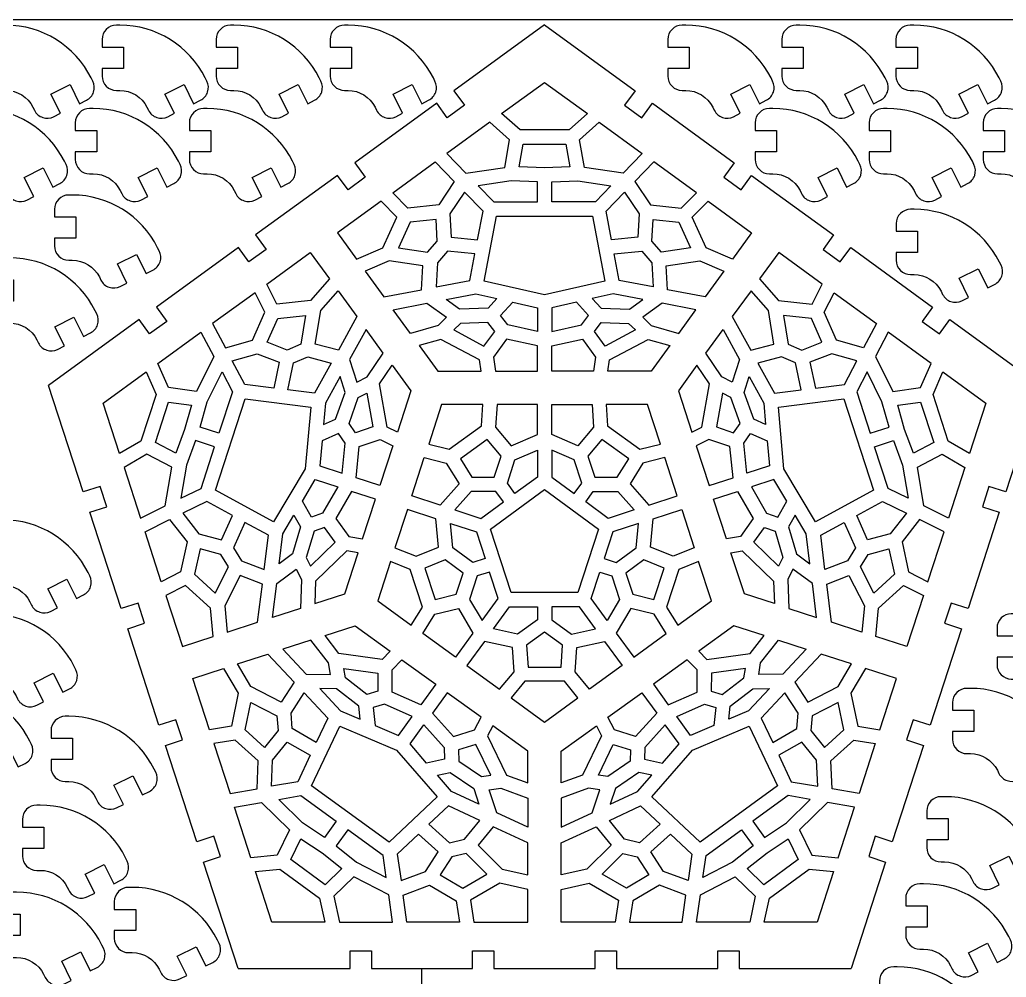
# Model space of a CAD drawing. Header units: millimetres. Extents: x 28 to 498, y 28 to 298.
# Drawn here: x 169.2 to 307.6, y 163.7 to 298 of the extents above; entities that cross this region are included whole.
import ezdxf

# ---------------------------------------------------------------- set-up
doc = ezdxf.new("R2010")
doc.units = ezdxf.units.MM

msp = doc.modelspace()

# ---------------------------------------------------------------- linework, layer by layer
msp.add_line((225.6, 162.42), (225.6, 164.91))
for points in [[(497.77, 297.98), (27.77, 297.98), (27.77, 27.98), (497.77, 27.98)], [(239.36, 282.53), (236.78, 284.82), (242.8, 289.19), (248.82, 284.82), (246.24, 282.53)], [(231.77, 276.47), (237.21, 277.28), (237.9, 281.16), (235.13, 283.61), (229.1, 279.23)], [(253.83, 276.47), (248.39, 277.28), (247.71, 281.16), (250.48, 283.61), (256.51, 279.23)], [(239.25, 277.35), (239.82, 280.53), (245.78, 280.53), (246.35, 277.35), (242.8, 277.19)], [(227.95, 272), (223.64, 271.56), (221.5, 273.71), (227.46, 278.05), (230.13, 275.29)], [(257.65, 272), (261.96, 271.56), (264.1, 273.71), (258.14, 278.05), (255.47, 275.29)], [(241.8, 275.24), (238.12, 275.39), (233.49, 274.7), (235.68, 272.45), (241.8, 272.45)], [(243.8, 275.24), (247.48, 275.39), (252.11, 274.7), (249.93, 272.45), (243.8, 272.45)], [(234.17, 271.13), (231.56, 273.82), (229.53, 270.78), (229.71, 267.49), (233.41, 267.1)], [(251.43, 271.13), (254.04, 273.82), (256.07, 270.78), (255.89, 267.49), (252.19, 267.1)], [(222.07, 270.3), (219.86, 272.52), (213.75, 268.08), (216.43, 264.39), (220.13, 265.99)], [(263.53, 270.3), (265.74, 272.52), (271.85, 268.08), (269.17, 264.39), (265.47, 265.99)], [(223.94, 269.58), (222.33, 266.01), (226.39, 265.38), (227.73, 266.94), (227.58, 269.95)], [(236.08, 270.45), (249.52, 270.45), (251.25, 261.34), (242.8, 259.41), (234.35, 261.34)], [(261.66, 269.58), (263.27, 266.01), (259.22, 265.38), (257.87, 266.94), (258.03, 269.95)], [(205.26, 258.09), (203.83, 260.88), (209.94, 265.32), (212.63, 261.63), (209.96, 258.6)], [(227.76, 263.91), (227.58, 260.51), (232.33, 261.43), (233.04, 265.13), (229.17, 265.54)], [(257.84, 263.91), (258.02, 260.51), (253.27, 261.43), (252.57, 265.13), (256.43, 265.54)], [(280.34, 258.09), (281.77, 260.88), (275.66, 265.32), (272.97, 261.63), (275.64, 258.6)], [(225.73, 263.46), (221.01, 264.19), (217.64, 262.73), (220.27, 259.1), (225.56, 260.12)], [(259.87, 263.46), (264.59, 264.19), (267.97, 262.73), (265.33, 259.1), (260.05, 260.12)], [(201.83, 253.03), (203.58, 256.99), (202.2, 259.69), (196.23, 255.36), (198.03, 251.96)], [(210.64, 252.49), (211.4, 257.21), (213.83, 259.97), (216.47, 256.34), (213.87, 251.63)], [(236.11, 258.88), (234.87, 257.52), (230.89, 257.4), (229, 258.75), (233.17, 259.56)], [(249.49, 258.88), (250.73, 257.52), (254.71, 257.4), (256.61, 258.75), (252.43, 259.56)], [(274.96, 252.49), (274.2, 257.21), (271.77, 259.97), (269.13, 256.34), (271.74, 251.63)], [(283.77, 253.03), (282.02, 256.99), (283.41, 259.69), (289.37, 255.36), (287.57, 251.96)], [(229.03, 256.27), (227.86, 255.12), (223.98, 254), (221.57, 257.32), (226.28, 258.23)], [(237.63, 255.18), (236.63, 256.48), (238.34, 258.37), (241.8, 257.58), (241.8, 254.28)], [(247.97, 255.18), (248.97, 256.48), (247.26, 258.37), (243.8, 257.58), (243.8, 254.28)], [(256.57, 256.27), (257.74, 255.12), (261.63, 254), (264.03, 257.32), (259.32, 258.23)], [(205.37, 256.09), (209.26, 256.51), (208.61, 252.47), (206.71, 251.66), (203.89, 252.75)], [(280.24, 256.09), (276.34, 256.51), (276.99, 252.47), (278.89, 251.66), (281.71, 252.75)], [(234.3, 252.21), (235.81, 254.27), (234.85, 255.52), (231.01, 255.4), (230.06, 254.47)], [(251.3, 252.21), (249.79, 254.27), (250.76, 255.52), (254.6, 255.4), (255.54, 254.47)], [(196.4, 250.77), (193.95, 245.85), (190.05, 246.39), (188.57, 249.79), (194.6, 254.17)], [(216.46, 247.13), (217.91, 247.89), (220.17, 251.24), (217.77, 254.55), (215.45, 250.35)], [(269.14, 247.13), (267.69, 247.89), (265.43, 251.24), (267.84, 254.55), (270.16, 250.35)], [(289.21, 250.77), (291.65, 245.85), (295.55, 246.39), (297.03, 249.79), (291.01, 254.17)], [(233.9, 248.7), (233.68, 250.27), (228.27, 253.16), (225.23, 252.28), (227.83, 248.7)], [(235.64, 250.66), (235.93, 248.7), (241.8, 248.7), (241.8, 252.23), (237.48, 253.17)], [(249.96, 250.66), (249.68, 248.7), (243.8, 248.7), (243.8, 252.23), (248.12, 253.17)], [(251.7, 248.7), (251.93, 250.27), (257.33, 253.16), (260.38, 252.28), (257.77, 248.7)], [(200.74, 246.83), (198.98, 250.15), (202.5, 251.14), (205.58, 249.96), (204.8, 246.32)], [(209.58, 250.71), (212.87, 249.83), (210.53, 245.59), (206.79, 246.06), (207.6, 249.87)], [(276.02, 250.71), (272.73, 249.83), (275.07, 245.59), (278.81, 246.06), (278, 249.87)], [(284.86, 246.83), (286.62, 250.15), (283.1, 251.14), (280.03, 249.96), (280.8, 246.32)], [(222.15, 240.16), (220.72, 240.86), (219.65, 246.9), (221.42, 249.52), (224.03, 245.94)], [(263.45, 240.16), (264.88, 240.86), (265.95, 246.9), (264.18, 249.52), (261.57, 245.94)], [(186.16, 238.88), (183.19, 237.14), (180.89, 244.21), (186.91, 248.58), (188.29, 245.43)], [(194.47, 240.85), (195.46, 244.4), (197.55, 248.59), (199.02, 245.81), (197.12, 239.99)], [(211.78, 241.21), (213.46, 241.97), (214.81, 245.71), (214.11, 247.93), (212.05, 244.21)], [(273.82, 241.21), (272.14, 241.97), (270.8, 245.71), (271.49, 247.93), (273.55, 244.21)], [(291.13, 240.85), (290.14, 244.4), (288.05, 248.59), (286.59, 245.81), (288.48, 239.99)], [(297.32, 245.43), (298.69, 248.58), (304.71, 244.21), (302.41, 237.14), (299.44, 238.88)], [(218.69, 240.87), (216.27, 240.07), (215.37, 241.37), (216.67, 244.99), (217.85, 245.6)], [(266.91, 240.87), (269.33, 240.07), (270.23, 241.37), (268.93, 244.99), (267.75, 245.6)], [(191.06, 237.18), (188.2, 238.7), (190.05, 244.37), (193.25, 243.93), (192.3, 240.5)], [(196.64, 232.03), (200.79, 244.81), (209.99, 243.64), (209.22, 235.01), (204.77, 227.57)], [(233.95, 241.02), (234.14, 244), (228.34, 244), (226.55, 238.48), (229.44, 237.75)], [(235.94, 240.82), (238.12, 238.22), (241.8, 239.81), (241.8, 244), (236.14, 244)], [(249.66, 240.82), (247.48, 238.22), (243.8, 239.81), (243.8, 244), (249.46, 244)], [(256.16, 237.75), (259.05, 238.48), (257.26, 244), (251.46, 244), (251.65, 241.02)], [(284.81, 244.81), (288.96, 232.03), (280.83, 227.57), (276.38, 235.01), (275.61, 243.64)], [(292.35, 243.93), (295.55, 244.37), (297.4, 238.7), (294.54, 237.18), (293.3, 240.5)], [(214.84, 238.62), (213.91, 239.97), (211.58, 238.93), (211.26, 235.4), (214.4, 234.37)], [(270.77, 238.62), (271.69, 239.97), (274.02, 238.93), (274.34, 235.4), (271.2, 234.37)], [(193.85, 238.95), (192.57, 235.5), (191.79, 230.88), (194.61, 232.26), (196.51, 238.09)], [(219.75, 239.11), (221.53, 238.24), (219.71, 232.65), (216.35, 233.74), (216.8, 238.14)], [(232.61, 233.81), (235.74, 233.81), (236.71, 236.79), (234.75, 239.13), (230.99, 236.4)], [(248.89, 236.79), (249.86, 233.81), (252.99, 233.81), (254.61, 236.4), (250.85, 239.13)], [(265.85, 239.11), (264.08, 238.24), (265.89, 232.65), (269.25, 233.74), (268.8, 238.14)], [(291.75, 238.95), (293.03, 235.5), (293.81, 230.88), (290.99, 232.26), (289.1, 238.09)], [(189.58, 229.79), (190.49, 235.21), (187.02, 237.06), (183.82, 235.19), (186.13, 228.1)], [(238.64, 231.53), (237.58, 232.99), (238.64, 236.27), (241.8, 237.63), (241.8, 233.82)], [(246.96, 231.53), (248.02, 232.99), (246.96, 236.27), (243.8, 237.63), (243.8, 233.82)], [(296.02, 229.79), (295.11, 235.21), (298.59, 237.06), (301.78, 235.19), (299.48, 228.1)], [(229.02, 235.79), (230.81, 232.91), (228.16, 229.9), (224.18, 231.2), (225.93, 236.58)], [(256.59, 235.79), (254.79, 232.91), (257.44, 229.9), (261.42, 231.2), (259.67, 236.58)], [(211.64, 228.78), (210.09, 228.23), (208.82, 230.45), (210.64, 233.49), (213.79, 232.47)], [(273.96, 228.78), (275.51, 228.23), (276.78, 230.45), (274.96, 233.49), (271.82, 232.47)], [(215.33, 225.49), (217.28, 225.16), (219.09, 230.75), (215.73, 231.84), (213.51, 228.02)], [(237.02, 230.35), (235.96, 231.81), (232.51, 231.81), (230.23, 229.23), (233.86, 228.05)], [(242.8, 232.08), (250.39, 226.56), (247.49, 217.64), (238.11, 217.64), (235.21, 226.56)], [(248.58, 230.35), (249.64, 231.81), (253.09, 231.81), (255.37, 229.23), (251.74, 228.05)], [(270.27, 225.49), (268.32, 225.16), (266.51, 230.75), (269.87, 231.84), (272.09, 228.02)], [(195.41, 230.42), (192.04, 228.77), (194.3, 225.9), (197.48, 225.05), (199, 228.45)], [(290.19, 230.42), (293.57, 228.77), (291.3, 225.9), (288.12, 225.05), (286.61, 228.45)], [(207.65, 228.48), (208.56, 226.88), (207.44, 223.06), (205.58, 221.67), (206.1, 225.9)], [(224.77, 222.74), (227.92, 224.01), (227.54, 228), (223.56, 229.3), (221.81, 223.92)], [(260.83, 222.74), (257.68, 224.01), (258.06, 228), (262.04, 229.3), (263.79, 223.92)], [(277.96, 228.48), (277.04, 226.88), (278.16, 223.06), (280.02, 221.67), (279.5, 225.9)], [(192.65, 224.77), (191.74, 220.54), (189.03, 219.17), (186.75, 226.18), (190.2, 227.87)], [(200.28, 222.09), (203.46, 220.87), (204.06, 225.68), (200.76, 227.49), (199.17, 223.94)], [(234.45, 222.43), (232.73, 221.87), (229.94, 223.9), (229.62, 227.33), (233.24, 226.15)], [(251.15, 222.43), (252.87, 221.87), (255.66, 223.9), (255.99, 227.33), (252.36, 226.15)], [(285.32, 222.09), (282.14, 220.87), (281.54, 225.68), (284.85, 227.49), (286.43, 223.94)], [(292.95, 224.77), (293.87, 220.54), (296.57, 219.17), (298.85, 226.18), (295.4, 227.87)], [(213.44, 224.7), (211.95, 226.77), (210.46, 226.24), (209.38, 222.55), (209.97, 221.36)], [(272.16, 224.7), (273.66, 226.77), (275.14, 226.24), (276.22, 222.55), (275.63, 221.36)], [(193.71, 220.22), (196.61, 217.58), (198.46, 221.24), (197.4, 223), (194.48, 223.79)], [(216.65, 223.24), (215.08, 223.51), (210.67, 219.26), (210.56, 216.09), (214.78, 217.46)], [(268.95, 223.24), (270.52, 223.51), (274.93, 219.26), (275.04, 216.09), (270.83, 217.46)], [(291.89, 220.22), (288.99, 217.58), (287.14, 221.24), (288.2, 223), (291.12, 223.79)], [(223.97, 220.9), (221.2, 222.01), (219.4, 216.49), (224.1, 213.08), (225.69, 215.61)], [(230.41, 217.41), (231.38, 220.38), (228.85, 222.22), (226.02, 221.08), (227.45, 216.67)], [(256.75, 222.22), (254.22, 220.38), (255.19, 217.41), (258.15, 216.67), (259.59, 221.08)], [(259.91, 215.61), (261.51, 213.08), (266.2, 216.49), (264.41, 222.01), (261.63, 220.9)], [(207.95, 220.94), (208.68, 219.48), (208.54, 215.43), (204.64, 214.17), (205.24, 218.93)], [(235.07, 220.53), (233.35, 219.97), (232.28, 216.69), (234.03, 213.73), (236.27, 216.81)], [(250.54, 220.53), (252.25, 219.97), (253.32, 216.69), (251.57, 213.73), (249.33, 216.81)], [(277.65, 220.94), (276.93, 219.48), (277.06, 215.43), (280.96, 214.17), (280.37, 218.93)], [(200.09, 220.03), (197.93, 215.77), (198.28, 212.1), (202.54, 213.49), (203.21, 218.83)], [(285.51, 220.03), (287.67, 215.77), (287.32, 212.1), (283.06, 213.49), (282.39, 218.83)], [(192.45, 218.66), (189.65, 217.24), (191.99, 210.06), (196.33, 211.47), (195.95, 215.48)], [(293.15, 218.66), (295.95, 217.24), (293.61, 210.06), (289.27, 211.47), (289.65, 215.48)], [(227.42, 214.6), (230.71, 215.42), (232.75, 211.97), (230.29, 208.58), (225.72, 211.91)], [(241.8, 215.64), (241.8, 213.83), (239.01, 211.8), (235.65, 212.56), (237.89, 215.64)], [(243.8, 215.64), (243.8, 213.83), (246.59, 211.8), (249.95, 212.56), (247.71, 215.64)], [(258.18, 214.6), (254.89, 215.42), (252.85, 211.97), (255.31, 208.58), (259.88, 211.91)], [(221.14, 209.42), (220.03, 208.28), (213.96, 209.12), (212.01, 211.62), (216.23, 212.99)], [(245.33, 210.25), (242.8, 212.09), (240.27, 210.25), (240.48, 207.2), (245.12, 207.2)], [(264.46, 209.42), (265.57, 208.28), (271.64, 209.12), (273.59, 211.62), (269.37, 212.99)], [(212.75, 206.16), (212.48, 207.77), (209.99, 210.96), (206.1, 209.7), (209.37, 206.19)], [(238.52, 206.53), (238.29, 209.92), (234.37, 210.79), (231.91, 207.41), (236.49, 204.08)], [(247.08, 206.53), (247.31, 209.92), (251.23, 210.79), (253.69, 207.41), (249.11, 204.08)], [(272.85, 206.16), (273.12, 207.77), (275.61, 210.96), (279.5, 209.7), (276.23, 206.19)], [(205.85, 202.28), (201.61, 204.46), (199.73, 207.63), (204, 209.02), (207.67, 205.09)], [(279.75, 202.28), (284, 204.46), (285.87, 207.63), (281.6, 209.02), (277.93, 205.09)], [(221.4, 206.82), (222.78, 208.23), (227.53, 204.78), (225.45, 201.92), (221.41, 203.7)], [(264.21, 206.82), (262.82, 208.23), (258.07, 204.78), (260.15, 201.92), (264.19, 203.7)], [(198.87, 198.9), (195.78, 198.4), (193.44, 205.59), (197.78, 207), (199.83, 203.53)], [(219.4, 206.35), (219.41, 203.8), (217.89, 203.35), (214.86, 205.7), (214.64, 207.01)], [(266.2, 206.35), (266.19, 203.8), (267.71, 203.35), (270.75, 205.7), (270.97, 207.01)], [(286.73, 198.9), (289.83, 198.4), (292.16, 205.59), (287.82, 207), (285.77, 203.53)], [(240.02, 205.2), (238.11, 202.9), (242.8, 199.49), (247.49, 202.9), (245.58, 205.2)], [(207.23, 200.72), (209.08, 203.58), (212.39, 200.04), (210.78, 196.64), (207.41, 198.58)], [(216.94, 199.89), (216.74, 201.72), (213.59, 204.15), (211.26, 204.17), (214.17, 201.07)], [(232.98, 198.4), (233.9, 200.15), (229.15, 203.6), (227.07, 200.74), (230.02, 197.45)], [(252.62, 198.4), (251.7, 200.15), (256.45, 203.6), (258.53, 200.74), (255.58, 197.45)], [(268.66, 199.89), (268.86, 201.72), (272.01, 204.15), (274.34, 204.17), (271.43, 201.07)], [(278.37, 200.72), (276.52, 203.58), (273.21, 200.04), (274.82, 196.64), (278.19, 198.58)], [(200.81, 198.38), (201.6, 202.21), (205.25, 200.34), (205.43, 198.29), (203.53, 195.94)], [(284.79, 198.38), (284, 202.21), (280.35, 200.34), (280.17, 198.29), (282.07, 195.94)], [(220.35, 201.99), (218.77, 201.52), (219.05, 198.98), (222.31, 197.59), (224.25, 200.26)], [(265.26, 201.99), (266.83, 201.52), (266.56, 198.98), (263.29, 197.59), (261.35, 200.26)], [(220.99, 182.64), (210.12, 190.55), (214.08, 198.93), (222.05, 195.53), (227.75, 189)], [(228.71, 195.91), (228.76, 194.27), (226.26, 193.74), (223.93, 196.42), (225.87, 199.09)], [(235.54, 198.96), (234.8, 197.55), (237.47, 192.04), (240.45, 190.96), (240.45, 195.39)], [(250.07, 198.96), (250.81, 197.55), (248.13, 192.04), (245.15, 190.96), (245.15, 195.39)], [(256.89, 195.91), (256.84, 194.27), (259.34, 193.74), (261.68, 196.42), (259.73, 199.09)], [(275.48, 190.55), (264.61, 182.64), (257.85, 189), (263.56, 195.53), (271.53, 198.93)], [(202.63, 194.07), (199.4, 196.96), (196.4, 196.48), (198.68, 189.46), (202.46, 190.12)], [(208.18, 191.12), (204.48, 190.48), (204.63, 194.13), (206.7, 196.68), (209.92, 194.82)], [(277.42, 191.12), (281.12, 190.48), (280.97, 194.13), (278.9, 196.68), (275.68, 194.82)], [(282.98, 194.07), (286.2, 196.96), (289.2, 196.48), (286.92, 189.46), (283.14, 190.12)], [(233.15, 196.35), (230.72, 195.58), (230.77, 194), (233.94, 191.83), (235.26, 192.03)], [(252.45, 196.35), (254.88, 195.58), (254.83, 194), (251.66, 191.83), (250.35, 192.03)], [(227.77, 192.02), (229.57, 192.39), (232.86, 190.15), (233.6, 187.95), (229.75, 189.75)], [(257.83, 192.02), (256.03, 192.39), (252.74, 190.15), (252, 187.95), (255.85, 189.75)], [(235.03, 189.97), (236.65, 190.21), (240.45, 188.83), (240.45, 184.74), (236.1, 186.77)], [(250.57, 189.97), (248.95, 190.21), (245.15, 188.83), (245.15, 184.74), (249.5, 186.77)], [(211.93, 183.31), (208.86, 185.35), (205.52, 188.63), (208.61, 189.17), (213.57, 185.57)], [(273.67, 183.31), (276.74, 185.35), (280.08, 188.63), (276.99, 189.17), (272.03, 185.57)], [(203.09, 188.2), (207.02, 184.36), (205.29, 180.81), (201.61, 180.45), (199.3, 187.54)], [(231.57, 183.04), (233.71, 185.69), (229.32, 187.74), (226.58, 185.16), (229.47, 182.56)], [(254.04, 183.04), (251.89, 185.69), (256.28, 187.74), (259.02, 185.16), (256.13, 182.56)], [(282.51, 188.2), (278.59, 184.36), (280.31, 180.81), (283.99, 180.45), (286.3, 187.54)], [(213.55, 182.14), (216.44, 179.84), (220.59, 177.68), (220.14, 180.79), (215.19, 184.39)], [(233.47, 182.22), (236.86, 178.85), (240.45, 178.05), (240.45, 182.53), (235.58, 184.81)], [(252.13, 182.22), (248.74, 178.85), (245.15, 178.05), (245.15, 182.53), (250.02, 184.81)], [(272.05, 182.14), (269.17, 179.84), (265.01, 177.68), (265.46, 180.79), (270.41, 184.39)], [(214.37, 178.93), (212.04, 176.68), (207.21, 180.19), (208.63, 183.1), (211.59, 181.14)], [(222.14, 180.98), (222.67, 177.26), (226.09, 178.53), (227.89, 181.29), (225.12, 183.78)], [(263.46, 180.98), (262.93, 177.26), (259.51, 178.53), (257.71, 181.29), (260.48, 183.78)], [(276.97, 183.1), (278.39, 180.19), (273.56, 176.68), (271.23, 178.93), (274.01, 181.14)], [(231.32, 176.21), (234.72, 178.15), (231.81, 181.05), (229.81, 180.58), (228.16, 178.05)], [(254.28, 176.21), (250.88, 178.15), (253.79, 181.05), (255.79, 180.58), (257.44, 178.05)], [(211.24, 174.79), (211.98, 171.43), (204.54, 171.43), (202.24, 178.51), (205.67, 178.84)], [(279.94, 178.84), (283.36, 178.51), (281.06, 171.43), (273.62, 171.43), (274.36, 174.79)], [(220.94, 175.24), (216.06, 177.78), (213.23, 175.05), (214.03, 171.43), (221.48, 171.43)], [(264.67, 175.24), (269.54, 177.78), (272.37, 175.05), (271.58, 171.43), (264.12, 171.43)], [(226.66, 176.61), (230.4, 174.43), (230.87, 171.43), (223.5, 171.43), (222.96, 175.23)], [(232.41, 174.53), (232.9, 171.43), (240.45, 171.43), (240.45, 176), (236.52, 176.88)], [(253.19, 174.53), (252.71, 171.43), (245.15, 171.43), (245.15, 176), (249.08, 176.88)], [(258.94, 176.61), (255.2, 174.43), (254.73, 171.43), (262.1, 171.43), (262.64, 175.23)]]:
    msp.add_lwpolyline(points, close=True)
for points in [[(167.23, 297.22), (166.73, 297.22, 0.414214), (164.73, 295.22), (164.73, 294.14), (167.73, 294.14), (167.73, 291.15), (164.73, 291.15), (164.73, 290.07, 0.414214), (166.73, 288.07), (167.23, 288.07, -0.284103), (171.02, 285.72), (171.24, 285.28, 0.414214), (173.93, 284.38), (174.89, 284.87), (173.55, 287.55), (176.23, 288.89), (177.57, 286.2), (178.53, 286.69, 0.414214), (179.43, 289.37), (179.2, 289.82, 0.284103), (167.23, 297.22)], [(183.23, 297.22), (182.73, 297.22, 0.414214), (180.73, 295.22), (180.73, 294.14), (183.73, 294.14), (183.73, 291.15), (180.73, 291.15), (180.73, 290.07, 0.414214), (182.73, 288.07), (183.23, 288.07, -0.284103), (187.02, 285.72), (187.24, 285.28, 0.414214), (189.93, 284.38), (190.89, 284.87), (189.55, 287.55), (192.23, 288.89), (193.57, 286.2), (194.53, 286.69, 0.414214), (195.43, 289.37), (195.2, 289.82, 0.284103), (183.23, 297.22)], [(199.23, 297.22), (198.73, 297.22, 0.414214), (196.73, 295.22), (196.73, 294.14), (199.73, 294.14), (199.73, 291.15), (196.73, 291.15), (196.73, 290.07, 0.414214), (198.73, 288.07), (199.23, 288.07, -0.284103), (203.02, 285.72), (203.24, 285.28, 0.414214), (205.93, 284.38), (206.89, 284.87), (205.55, 287.55), (208.23, 288.89), (209.57, 286.2), (210.53, 286.69, 0.414214), (211.43, 289.37), (211.2, 289.82, 0.284103), (199.23, 297.22)], [(215.23, 297.22), (214.73, 297.22, 0.414214), (212.73, 295.22), (212.73, 294.14), (215.73, 294.14), (215.73, 291.15), (212.73, 291.15), (212.73, 290.07, 0.414214), (214.73, 288.07), (215.23, 288.07, -0.284103), (219.02, 285.72), (219.24, 285.28, 0.414214), (221.93, 284.38), (222.89, 284.87), (221.55, 287.55), (224.23, 288.89), (225.57, 286.2), (226.53, 286.69, 0.414214), (227.43, 289.37), (227.2, 289.82, 0.284103), (215.23, 297.22)], [(262.6, 297.22), (262.1, 297.22, 0.414214), (260.1, 295.22), (260.1, 294.14), (263.1, 294.14), (263.1, 291.15), (260.1, 291.15), (260.1, 290.07, 0.414214), (262.1, 288.07), (262.6, 288.07, -0.284103), (266.39, 285.72), (266.62, 285.28, 0.414214), (269.3, 284.38), (270.26, 284.87), (268.92, 287.55), (271.6, 288.89), (272.94, 286.2), (273.91, 286.69, 0.414214), (274.8, 289.37), (274.58, 289.82, 0.284103), (262.6, 297.22)], [(278.6, 297.22), (278.1, 297.22, 0.414214), (276.1, 295.22), (276.1, 294.14), (279.1, 294.14), (279.1, 291.15), (276.1, 291.15), (276.1, 290.07, 0.414214), (278.1, 288.07), (278.6, 288.07, -0.284103), (282.39, 285.72), (282.62, 285.28, 0.414214), (285.3, 284.38), (286.26, 284.87), (284.92, 287.55), (287.6, 288.89), (288.94, 286.2), (289.91, 286.69, 0.414214), (290.8, 289.37), (290.58, 289.82, 0.284103), (278.6, 297.22)], [(294.6, 297.22), (294.1, 297.22, 0.414214), (292.1, 295.22), (292.1, 294.14), (295.1, 294.14), (295.1, 291.15), (292.1, 291.15), (292.1, 290.07, 0.414214), (294.1, 288.07), (294.6, 288.07, -0.284103), (298.39, 285.72), (298.62, 285.28, 0.414214), (301.3, 284.38), (302.26, 284.87), (300.92, 287.55), (303.6, 288.89), (304.94, 286.2), (305.91, 286.69, 0.414214), (306.8, 289.37), (306.58, 289.82, 0.284103), (294.6, 297.22)], [(163.47, 285.53), (162.97, 285.53, 0.414214), (160.97, 283.53), (160.97, 282.45), (163.97, 282.45), (163.97, 279.46), (160.97, 279.46), (160.97, 278.38, 0.414214), (162.97, 276.38), (163.47, 276.38, -0.284103), (167.26, 274.04), (167.49, 273.59, 0.414214), (170.17, 272.69), (171.14, 273.18), (169.79, 275.86), (172.47, 277.2), (173.81, 274.51), (174.78, 275, 0.414214), (175.67, 277.68), (175.45, 278.13, 0.284103), (163.47, 285.53)], [(179.47, 285.53), (178.97, 285.53, 0.414214), (176.97, 283.53), (176.97, 282.45), (179.97, 282.45), (179.97, 279.46), (176.97, 279.46), (176.97, 278.38, 0.414214), (178.97, 276.38), (179.47, 276.38, -0.284103), (183.26, 274.04), (183.49, 273.59, 0.414214), (186.17, 272.69), (187.14, 273.18), (185.79, 275.86), (188.47, 277.2), (189.81, 274.51), (190.78, 275, 0.414214), (191.67, 277.68), (191.45, 278.13, 0.284103), (179.47, 285.53)], [(195.47, 285.53), (194.97, 285.53, 0.414214), (192.97, 283.53), (192.97, 282.45), (195.97, 282.45), (195.97, 279.46), (192.97, 279.46), (192.97, 278.38, 0.414214), (194.97, 276.38), (195.47, 276.38, -0.284103), (199.26, 274.04), (199.49, 273.59, 0.414214), (202.17, 272.69), (203.14, 273.18), (201.79, 275.86), (204.47, 277.2), (205.81, 274.51), (206.78, 275, 0.414214), (207.67, 277.68), (207.45, 278.13, 0.284103), (195.47, 285.53)], [(274.85, 285.53), (274.35, 285.53, 0.414214), (272.35, 283.53), (272.35, 282.45), (275.35, 282.45), (275.35, 279.46), (272.35, 279.46), (272.35, 278.38, 0.414214), (274.35, 276.38), (274.85, 276.38, -0.284103), (278.64, 274.04), (278.86, 273.59, 0.414214), (281.54, 272.69), (282.51, 273.18), (281.17, 275.86), (283.84, 277.2), (285.18, 274.51), (286.15, 275, 0.414214), (287.04, 277.68), (286.82, 278.13, 0.284103), (274.85, 285.53)], [(290.85, 285.53), (290.35, 285.53, 0.414214), (288.35, 283.53), (288.35, 282.45), (291.35, 282.45), (291.35, 279.46), (288.35, 279.46), (288.35, 278.38, 0.414214), (290.35, 276.38), (290.85, 276.38, -0.284103), (294.64, 274.04), (294.86, 273.59, 0.414214), (297.54, 272.69), (298.51, 273.18), (297.17, 275.86), (299.84, 277.2), (301.18, 274.51), (302.15, 275, 0.414214), (303.04, 277.68), (302.82, 278.13, 0.284103), (290.85, 285.53)], [(306.85, 285.53), (306.35, 285.53, 0.414214), (304.35, 283.53), (304.35, 282.45), (307.35, 282.45), (307.35, 279.46), (304.35, 279.46), (304.35, 278.38, 0.414214), (306.35, 276.38), (306.85, 276.38, -0.284103), (310.64, 274.04), (310.86, 273.59, 0.414214), (313.54, 272.69), (314.51, 273.18), (313.17, 275.86), (315.84, 277.2), (317.18, 274.51), (318.15, 275, 0.414214), (319.04, 277.68), (318.82, 278.13, 0.284103), (306.85, 285.53)], [(176.55, 273.4), (176.05, 273.4, 0.414214), (174.05, 271.4), (174.05, 270.32), (177.05, 270.32), (177.05, 267.33), (174.05, 267.33), (174.05, 266.25, 0.414214), (176.05, 264.25), (176.55, 264.25, -0.284103), (180.34, 261.91), (180.56, 261.47, 0.414214), (183.25, 260.57), (184.21, 261.05), (182.87, 263.74), (185.55, 265.07), (186.89, 262.39), (187.85, 262.87, 0.414214), (188.75, 265.56), (188.52, 266, 0.284103), (176.55, 273.4)], [(294.64, 271.4), (294.14, 271.4, 0.414214), (292.14, 269.4), (292.14, 268.32), (295.14, 268.32), (295.14, 265.33), (292.14, 265.33), (292.14, 264.25, 0.414214), (294.14, 262.25), (294.64, 262.25, -0.284103), (298.43, 259.91), (298.65, 259.46, 0.414214), (301.34, 258.57), (302.3, 259.05), (300.96, 261.73), (303.64, 263.07), (304.98, 260.39), (305.94, 260.87, 0.414214), (306.84, 263.55), (306.62, 264, 0.284103), (294.64, 271.4)], [(167.79, 264.58), (167.29, 264.58, 0.414214), (165.29, 262.58), (165.29, 261.5), (168.29, 261.5), (168.29, 258.51), (165.29, 258.51), (165.29, 257.43, 0.414214), (167.29, 255.43), (167.79, 255.43, -0.284103), (171.58, 253.09), (171.8, 252.64, 0.414214), (174.48, 251.75), (175.45, 252.23), (174.11, 254.91), (176.78, 256.25), (178.12, 253.57), (179.09, 254.05, 0.414214), (179.99, 256.73), (179.76, 257.18, 0.284103), (167.79, 264.58)], [(166.8, 227.84), (166.3, 227.84, 0.414214), (164.3, 225.84), (164.3, 224.76), (167.3, 224.76), (167.3, 221.77), (164.3, 221.77), (164.3, 220.69, 0.414214), (166.3, 218.69), (166.8, 218.69, -0.284103), (170.59, 216.35), (170.82, 215.9, 0.414214), (173.5, 215.01), (174.47, 215.49), (173.13, 218.17), (175.8, 219.51), (177.14, 216.83), (178.11, 217.31, 0.414214), (179, 219.99), (178.78, 220.44, 0.284103), (166.8, 227.84)], [(164.86, 214.67), (164.36, 214.67, 0.414214), (162.36, 212.67), (162.36, 211.59), (165.36, 211.59), (165.36, 208.6), (162.36, 208.6), (162.36, 207.52, 0.414214), (164.36, 205.52), (164.86, 205.52, -0.284103), (168.65, 203.18), (168.87, 202.73, 0.414214), (171.56, 201.84), (172.52, 202.32), (171.18, 205), (173.85, 206.34), (175.2, 203.66), (176.16, 204.14, 0.414214), (177.06, 206.82), (176.83, 207.27, 0.284103), (164.86, 214.67)], [(308.78, 214.67), (308.28, 214.67, 0.414214), (306.28, 212.67), (306.28, 211.59), (309.28, 211.59), (309.28, 208.6), (306.28, 208.6), (306.28, 207.52, 0.414214), (308.28, 205.52), (308.78, 205.52, -0.284103), (312.57, 203.18), (312.8, 202.73, 0.414214), (315.48, 201.84), (316.45, 202.32), (315.1, 205), (317.78, 206.34), (319.12, 203.66), (320.09, 204.14, 0.414214), (320.98, 206.82), (320.76, 207.27, 0.284103), (308.78, 214.67)], [(158.62, 204.21), (158.12, 204.21, 0.414214), (156.12, 202.21), (156.12, 201.13), (159.12, 201.13), (159.12, 198.14), (156.12, 198.14), (156.12, 197.06, 0.414214), (158.12, 195.06), (158.62, 195.06, -0.284103), (162.41, 192.72), (162.63, 192.27, 0.414214), (165.31, 191.38), (166.28, 191.86), (164.94, 194.54), (167.61, 195.88), (168.95, 193.2), (169.92, 193.68, 0.414214), (170.81, 196.36), (170.59, 196.81, 0.284103), (158.62, 204.21)], [(302.54, 204.21), (302.04, 204.21, 0.414214), (300.04, 202.21), (300.04, 201.13), (303.04, 201.13), (303.04, 198.14), (300.04, 198.14), (300.04, 197.06, 0.414214), (302.04, 195.06), (302.54, 195.06, -0.284103), (306.33, 192.72), (306.55, 192.27, 0.414214), (309.24, 191.38), (310.2, 191.86), (308.86, 194.54), (311.54, 195.88), (312.88, 193.2), (313.84, 193.68, 0.414214), (314.74, 196.36), (314.52, 196.81, 0.284103), (302.54, 204.21)], [(176.06, 200.29), (175.56, 200.29, 0.414214), (173.56, 198.29), (173.56, 197.21), (176.56, 197.21), (176.56, 194.22), (173.56, 194.22), (173.56, 193.14, 0.414214), (175.56, 191.14), (176.06, 191.14, -0.284103), (179.85, 188.8), (180.07, 188.35, 0.414214), (182.76, 187.46), (183.72, 187.94), (182.38, 190.63), (185.05, 191.96), (186.4, 189.28), (187.36, 189.76, 0.414214), (188.26, 192.45), (188.03, 192.89, 0.284103), (176.06, 200.29)], [(298.93, 189.02), (298.43, 189.02, 0.414214), (296.43, 187.02), (296.43, 185.94), (299.43, 185.94), (299.43, 182.95), (296.43, 182.95), (296.43, 181.87, 0.414214), (298.43, 179.87), (298.93, 179.87, -0.284103), (302.72, 177.53), (302.94, 177.08, 0.414214), (305.63, 176.19), (306.59, 176.67), (305.25, 179.35), (307.93, 180.69), (309.27, 178.01), (310.23, 178.49, 0.414214), (311.13, 181.17), (310.91, 181.62, 0.284103), (298.93, 189.02)], [(172.05, 187.84), (171.55, 187.84, 0.414214), (169.55, 185.84), (169.55, 184.76), (172.55, 184.76), (172.55, 181.77), (169.55, 181.77), (169.55, 180.69, 0.414214), (171.55, 178.69), (172.05, 178.69, -0.284103), (175.83, 176.35), (176.06, 175.9, 0.414214), (178.74, 175), (179.71, 175.49), (178.37, 178.17), (181.04, 179.51), (182.38, 176.82), (183.35, 177.31, 0.414214), (184.24, 179.99), (184.02, 180.44, 0.284103), (172.05, 187.84)], [(184.94, 176.3), (184.44, 176.3, 0.414214), (182.44, 174.3), (182.44, 173.22), (185.44, 173.22), (185.44, 170.23), (182.44, 170.23), (182.44, 169.15, 0.414214), (184.44, 167.15), (184.94, 167.15, -0.284103), (188.73, 164.81), (188.95, 164.36, 0.414214), (191.64, 163.47), (192.6, 163.95), (191.26, 166.63), (193.94, 167.97), (195.28, 165.29), (196.24, 165.77, 0.414214), (197.14, 168.45), (196.91, 168.9, 0.284103), (184.94, 176.3)], [(295.97, 176.79), (295.47, 176.79, 0.414214), (293.47, 174.79), (293.47, 173.71), (296.47, 173.71), (296.47, 170.72), (293.47, 170.72), (293.47, 169.64, 0.414214), (295.47, 167.64), (295.97, 167.64, -0.284103), (299.76, 165.3), (299.98, 164.85, 0.414214), (302.67, 163.96), (303.63, 164.44), (302.29, 167.13), (304.96, 168.46), (306.31, 165.78), (307.27, 166.26, 0.414214), (308.17, 168.95), (307.94, 169.39, 0.284103), (295.97, 176.79)], [(168.74, 175.62), (168.24, 175.62, 0.414214), (166.24, 173.62), (166.24, 172.54), (169.24, 172.54), (169.24, 169.55), (166.24, 169.55), (166.24, 168.47, 0.414214), (168.24, 166.47), (168.74, 166.47, -0.284103), (172.52, 164.12), (172.75, 163.68, 0.414214), (175.43, 162.78), (176.4, 163.26), (175.06, 165.95), (177.73, 167.28), (179.07, 164.6), (180.04, 165.08, 0.414214), (180.93, 167.77), (180.71, 168.21, 0.284103), (168.74, 175.62)], [(292.29, 165.16), (291.79, 165.16, 0.414214), (289.79, 163.16), (289.79, 162.08), (292.79, 162.08), (292.79, 159.09), (289.79, 159.09), (289.79, 158.01, 0.414214), (291.79, 156.01), (292.29, 156.01, -0.284103), (296.07, 153.67), (296.3, 153.22, 0.414214), (298.98, 152.33), (299.95, 152.81), (298.61, 155.49), (301.28, 156.83), (302.62, 154.15), (303.59, 154.63, 0.414214), (304.48, 157.31), (304.26, 157.76, 0.284103), (292.29, 165.16)]]:
    msp.add_lwpolyline(points, format="xyb", close=True)
for points in [[(242.8, 297.25), (230.09, 288.02), (231.56, 286), (229.15, 284.24), (227.68, 286.26), (216.18, 277.91), (217.65, 275.89), (215.23, 274.13), (213.76, 276.15), (202.26, 267.8), (203.73, 265.78), (201.32, 264.02), (199.85, 266.04), (188.35, 257.69), (189.82, 255.67), (187.4, 253.91), (185.93, 255.93), (173.23, 246.7)], [(242.8, 297.25), (255.51, 288.02), (254.04, 286), (256.46, 284.24), (257.93, 286.26), (269.42, 277.91), (267.95, 275.89), (270.37, 274.13), (271.84, 276.15), (283.34, 267.8), (281.87, 265.78), (284.29, 264.02), (285.76, 266.04), (297.25, 257.69), (295.78, 255.67), (298.2, 253.91), (299.67, 255.93), (312.38, 246.7)], [(199.8, 164.91), (194.95, 179.85), (197.33, 180.62), (196.4, 183.46), (194.02, 182.69), (189.63, 196.21), (192.01, 196.98), (191.09, 199.82), (188.71, 199.05), (184.32, 212.56), (186.69, 213.34), (185.77, 216.18), (183.39, 215.41), (179, 228.92), (181.38, 229.69), (180.46, 232.54), (178.08, 231.77), (173.23, 246.7)], [(312.38, 246.7), (307.52, 231.77), (305.15, 232.54), (304.22, 229.69), (306.6, 228.92), (302.21, 215.41), (299.83, 216.18), (298.91, 213.34), (301.28, 212.56), (296.89, 199.05), (294.52, 199.82), (293.59, 196.98), (295.97, 196.21), (291.58, 182.69), (289.2, 183.46), (288.28, 180.62), (290.65, 179.85), (285.8, 164.91)], [(199.8, 164.91), (215.51, 164.91), (215.51, 167.41), (218.5, 167.41), (218.5, 164.91), (232.71, 164.91), (232.71, 167.41), (235.7, 167.41), (235.7, 164.91), (249.91, 164.91), (249.91, 167.41), (252.9, 167.41), (252.9, 164.91), (267.11, 164.91), (267.11, 167.41), (270.1, 167.41), (270.1, 164.91), (285.8, 164.91)]]:
    msp.add_lwpolyline(points)

doc.saveas('drawing.dxf')
